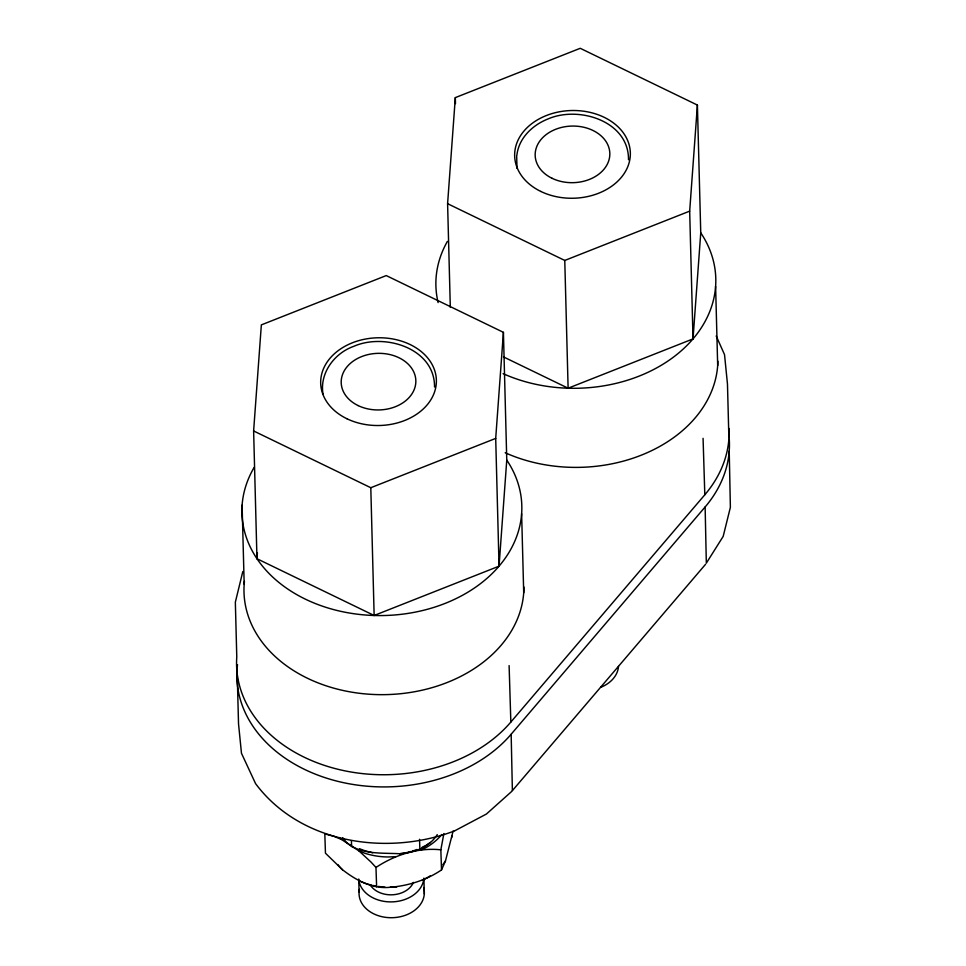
<?xml version="1.0" encoding="UTF-8"?>
<svg xmlns="http://www.w3.org/2000/svg" width="966" height="966" viewBox="0 0 966 966"><rect width="100%" height="100%" fill="white"/><g stroke="black" fill="none" stroke-linecap="round" stroke-linejoin="round"><path stroke-width="1.45" d="M253.623 430.957L261.351 324.89L386.243 275.576L503.419 332.34L506.764 460.094L499.048 566.173L374.144 615.487L256.968 558.722L253.623 430.957L370.799 487.721L495.703 438.407L503.419 332.34M256.968 558.722L257.403 552.745M450.313 307.405L447.596 203.693L455.324 97.614L580.228 48.3L697.404 105.065L700.748 232.83L693.02 338.897L568.117 388.211L503.479 356.901M693.02 338.897L689.676 211.143L697.404 105.065M512.378 790.417L511.159 734.232L705.132 506.957A149.332 113.215 -1.5 0 0 729.27 439.156M376.619 886.776L375.979 867.432L370.908 861.962L359.062 850.998L341.505 839.49L333.717 836.23L324.817 833.912L325.457 853.207L342.495 869.738C355.717 879.99 371.475 888.78 388.779 887.404C407.326 886.039 425.994 880.449 441.51 869.919L440.846 849.814L443.889 833.537M453.126 830.989L445.471 860.96L441.51 869.919M242.816 571.534L235.342 602.168L236.779 656.928A149.332 113.215 -1.5 0 0 339.308 769.612A149.332 113.215 -1.5 0 0 510.845 722.061L704.818 494.785A149.332 113.215 -1.5 0 0 728.907 438.83L727.47 384.07L724.524 354.631L716.192 335.963M516.858 155.369C518.706 138.223 532.278 125.278 547.613 119.108L548 118.951C578.743 105.511 628.963 121.088 628.504 159.74M442.79 864.775L445.471 860.96M705.554 564.301L511.666 791.468L486.429 814.024L454.527 830.917M342.773 838.234C355.717 855.405 380.87 852.64 399.646 853.739C414.16 852.737 429.097 847.484 437.26 834.612M375.979 867.432C394.889 854.946 418.073 847.339 440.846 849.814M426.103 845.226L430.45 842.437M421.333 849.875L425.499 847.87A61.075 46.102 -1.9 0 0 441.8 834.515M422.323 880.135L426.489 878.118A61.075 46.102 -1.9 0 0 430.268 875.848M447.596 203.693L564.772 260.446L689.676 211.143M453.875 831.171C386.69 856.323 300.269 843.584 255.579 783.631L241.476 753.287L238.53 723.848L237.093 669.088M399.646 853.739L404.476 853.038A61.075 46.054 -1.7 0 0 410.852 851.517M395.722 856.685L387.909 856.975A61.075 46.102 -1.9 0 1 364.713 853.207L359.062 850.998M390.216 887.186L396.724 886.933M434.531 387.016C434.99 348.364 384.77 332.787 354.027 346.226L353.641 346.371C334.26 353.266 319.492 373.166 322.994 394.116M372.707 852.809L365.377 850.865A61.075 46.054 -1.7 0 1 359.449 848.655M360.052 881.246L365.703 883.455A61.075 46.102 -1.9 0 0 371.91 885.194M342.821 838.017L344.874 839.84M340.298 838.391L341.505 839.49M342.495 869.738L341.288 868.639A61.075 46.102 -1.9 0 1 337.846 864.618M703.067 438.335L704.818 494.785M509.106 665.586L510.845 722.061M451.738 835.783L451.81 837.474M419.558 839.285L419.86 849.356M351.419 840.662L351.588 846.627M729.221 450.989L730.381 507.319L723.184 536.384L706.327 563.166L705.132 506.957M715.613 286.443L717.678 365.534M564.772 260.446L568.117 388.211M516.689 156.311L517.003 168.35M521.628 513.719L523.705 592.81M495.703 438.407L499.048 566.173M455.324 97.614L455.481 103.628M424.303 893.948L423.893 878.13A32.663 24.766 -1.5 0 1 392.051 901.882A32.663 24.766 -1.5 0 1 358.797 880.014M370.799 487.721L374.144 615.487M358.748 879L359.086 891.944M242.104 505.109L244.181 584.201M618.494 666.431A32.663 24.766 -1.5 0 1 600.623 687.369M384.927 887.09A61.075 46.102 -1.9 0 1 378.346 886.414M375.75 885.991A61.075 46.102 -1.9 0 1 373.178 885.484M424.799 845.938A61.075 46.054 -1.7 0 1 422.118 847.291M416.986 849.488A61.075 46.054 -1.7 0 1 412.096 851.155M413.448 882.405A23.329 17.69 -1.5 0 1 393.053 894.758A23.329 17.69 -1.5 0 1 370.461 885.351M423.663 887.513A32.663 24.766 -1.5 0 1 392.462 917.7A32.663 24.766 -1.5 0 1 359.449 889.372M523.922 586.99A139.998 106.139 -1.5 0 1 378.141 694.626A139.998 106.139 -1.5 0 1 244.446 581.303M506.764 460.094A139.998 106.139 -1.5 0 1 385.144 615.499A139.998 106.139 -1.5 0 1 254.155 467.399M717.883 361.175A139.998 106.139 -1.5 0 1 645.662 453.368A139.998 106.139 -1.5 0 1 505.194 452.74M700.748 232.83A139.998 106.139 -1.5 0 1 670.887 359.002A139.998 106.139 -1.5 0 1 503.117 373.649M438.117 302.599A139.998 106.139 -1.5 0 1 447.379 241.403M511.159 734.232A149.332 113.215 -1.5 0 1 336.868 781.108A149.332 113.215 -1.5 0 1 237.527 664.68M729.04 428.481A149.332 113.215 -1.5 0 1 729.004 437.356M552.081 178.299A37.336 28.304 -1.5 0 0 609.775 155.526A37.336 28.304 -1.5 0 0 555.643 129.299A37.336 28.304 -1.5 0 0 552.081 178.299M358.108 405.575A37.336 28.304 -1.5 0 0 415.791 382.802A37.336 28.304 -1.5 0 0 361.67 356.575A37.336 28.304 -1.5 0 0 358.108 405.575M346.879 418.725A57.863 43.868 -1.5 0 0 436.294 383.43A57.863 43.868 -1.5 0 0 352.409 342.785A57.863 43.868 -1.5 0 0 346.879 418.725M540.851 191.461A57.863 43.868 -1.5 0 0 630.267 156.154A57.863 43.868 -1.5 0 0 546.382 115.522A57.863 43.868 -1.5 0 0 540.851 191.461"/></g></svg>
